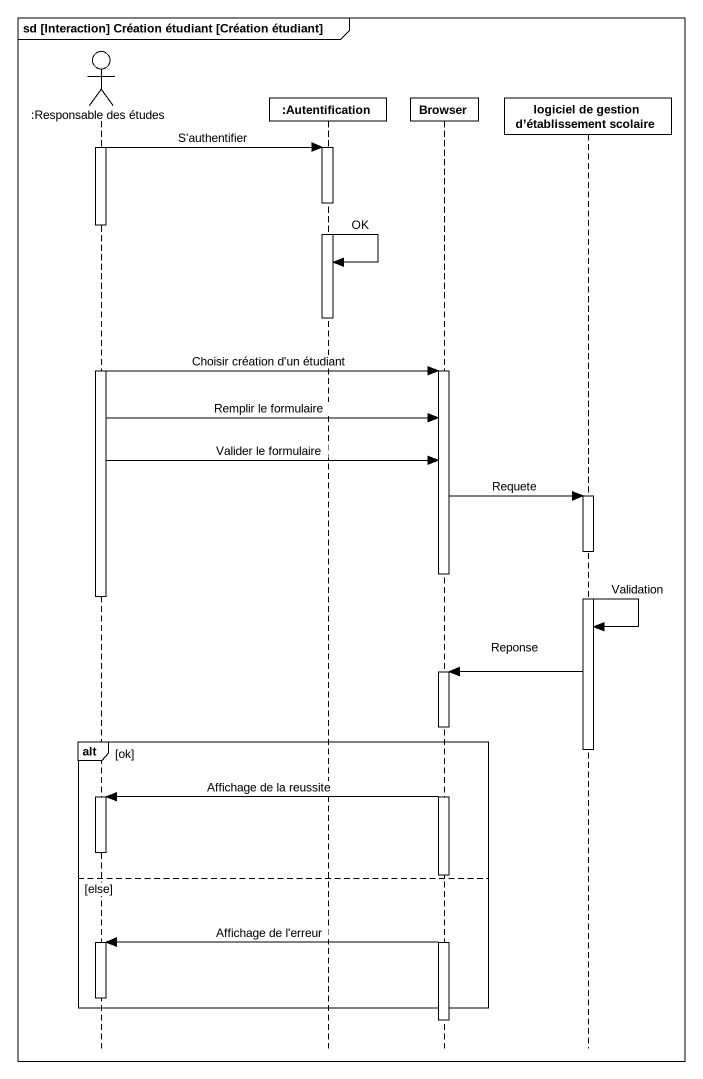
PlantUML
@startuml
mainframe sd [Interaction] Création étudiant [Création étudiant]
hide footbox
actor ":Responsable des études" as Responsable_des_études
participant ":Autentification" as Autentification
participant Browser
participant "logiciel de gestion d’établissement scolaire" as logiciel_de_gestion_d

activate Responsable_des_études
Responsable_des_études -> Autentification : S'authentifier
activate Autentification
deactivate Responsable_des_études
Autentification -> Autentification : OK
deactivate Autentification
activate Responsable_des_études
Responsable_des_études -> Browser : Choisir création d'un étudiant
activate Browser
Responsable_des_études -> Browser : Remplir le formulaire
Responsable_des_études -> Browser : Valider le formulaire
Browser -> logiciel_de_gestion_d : Requete
activate logiciel_de_gestion_d
deactivate Browser
deactivate Responsable_des_études
logiciel_de_gestion_d -> logiciel_de_gestion_d : Validation
logiciel_de_gestion_d -> Browser : Reponse
activate Browser
alt ok
  deactivate logiciel_de_gestion_d
  Browser -> Responsable_des_études : Affichage de la reussite
  activate Responsable_des_études
  deactivate Responsable_des_études
else else
  Browser -> Responsable_des_études : Affichage de l'erreur
  activate Responsable_des_études
  deactivate Responsable_des_études
end
deactivate Browser
@enduml
